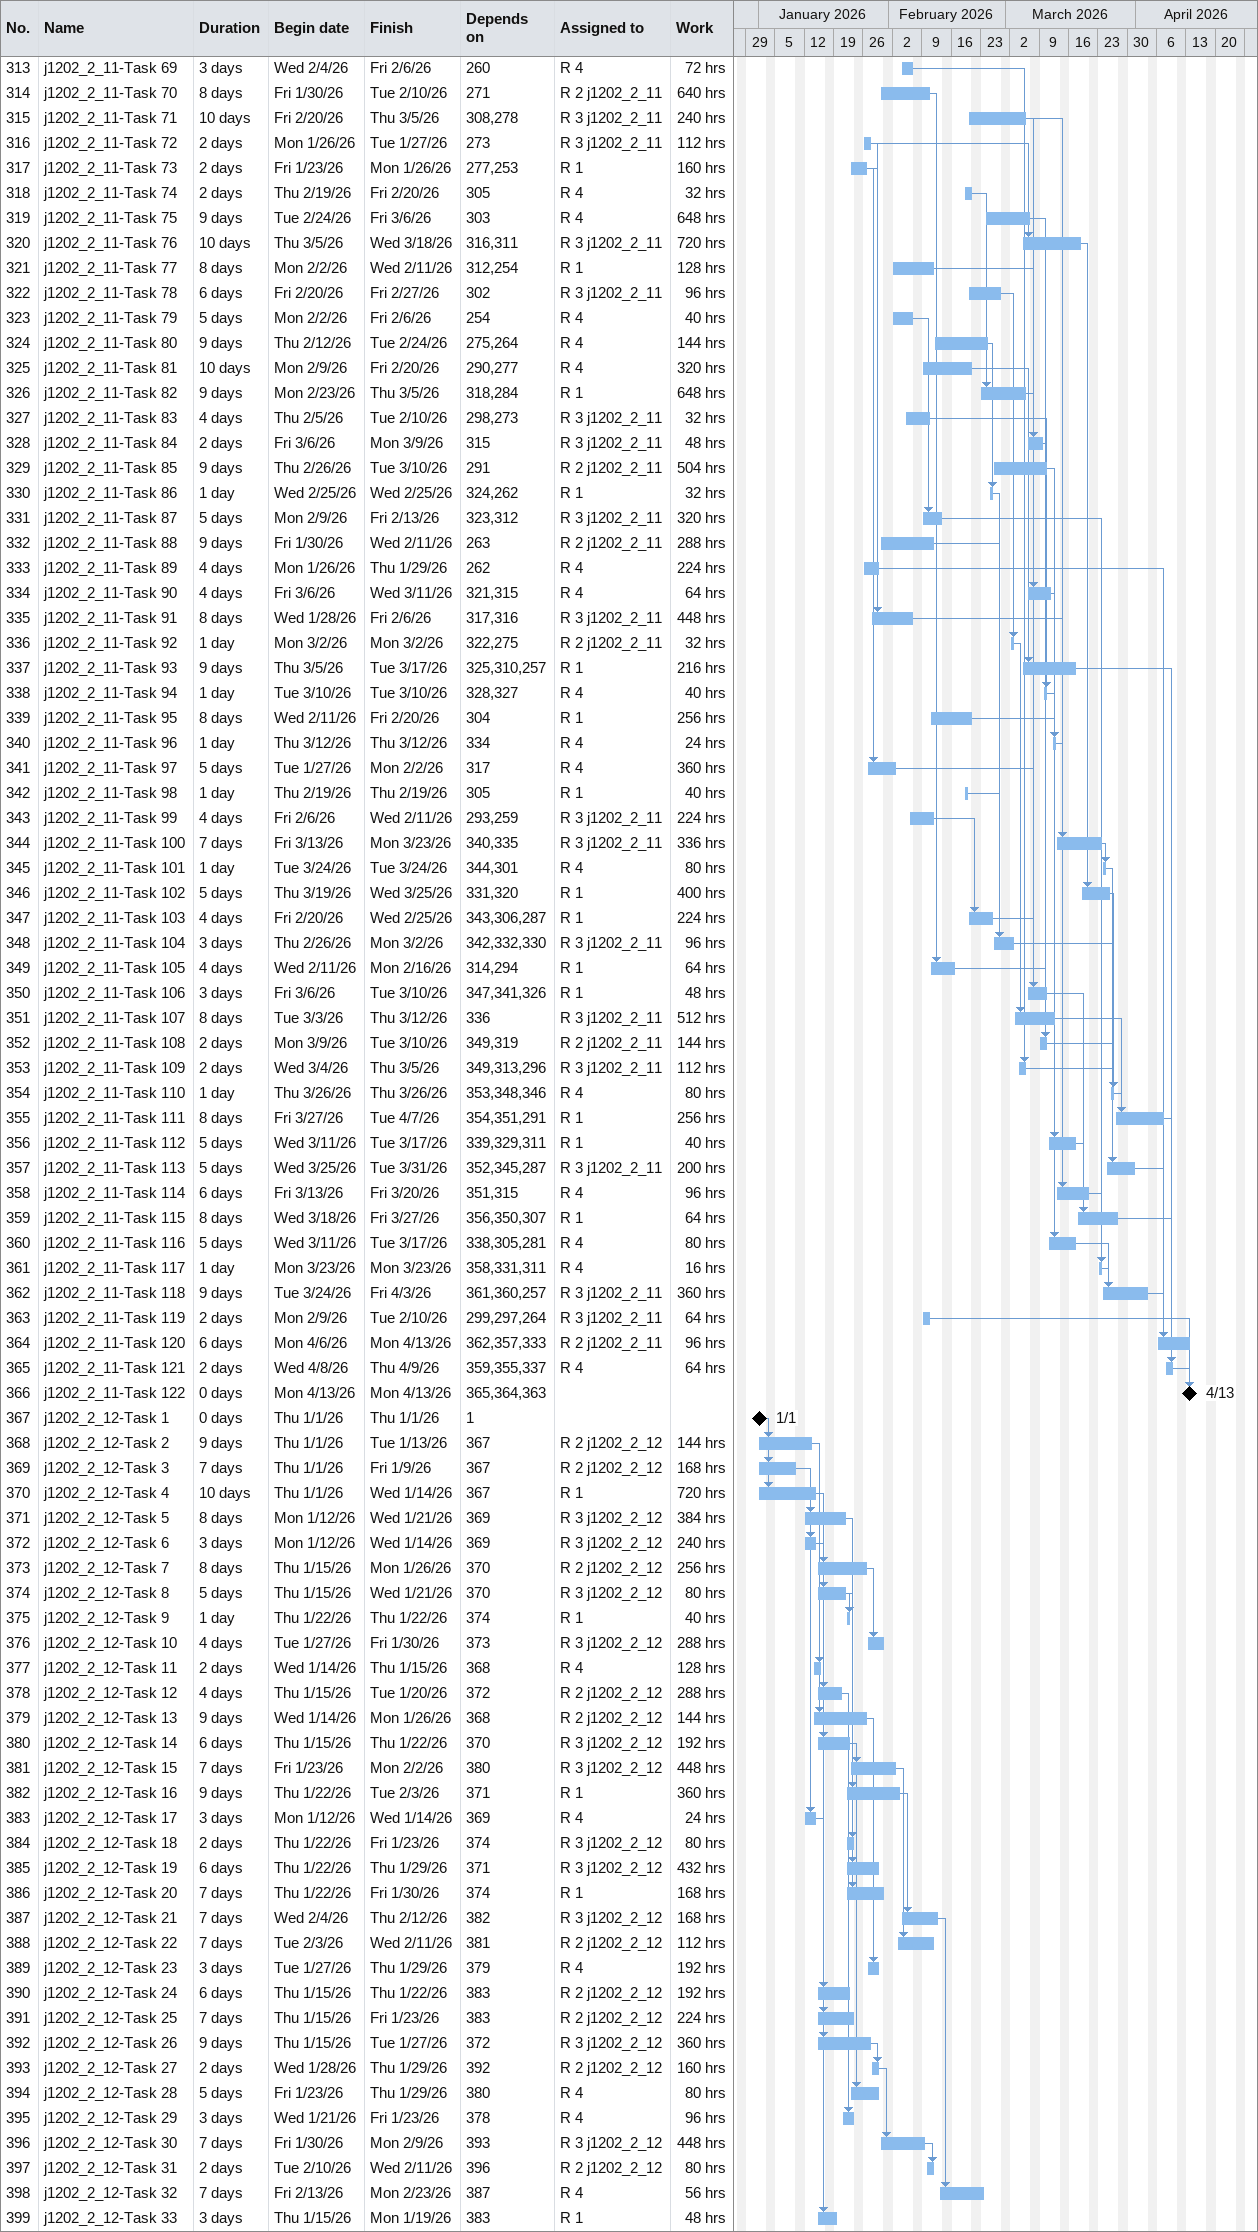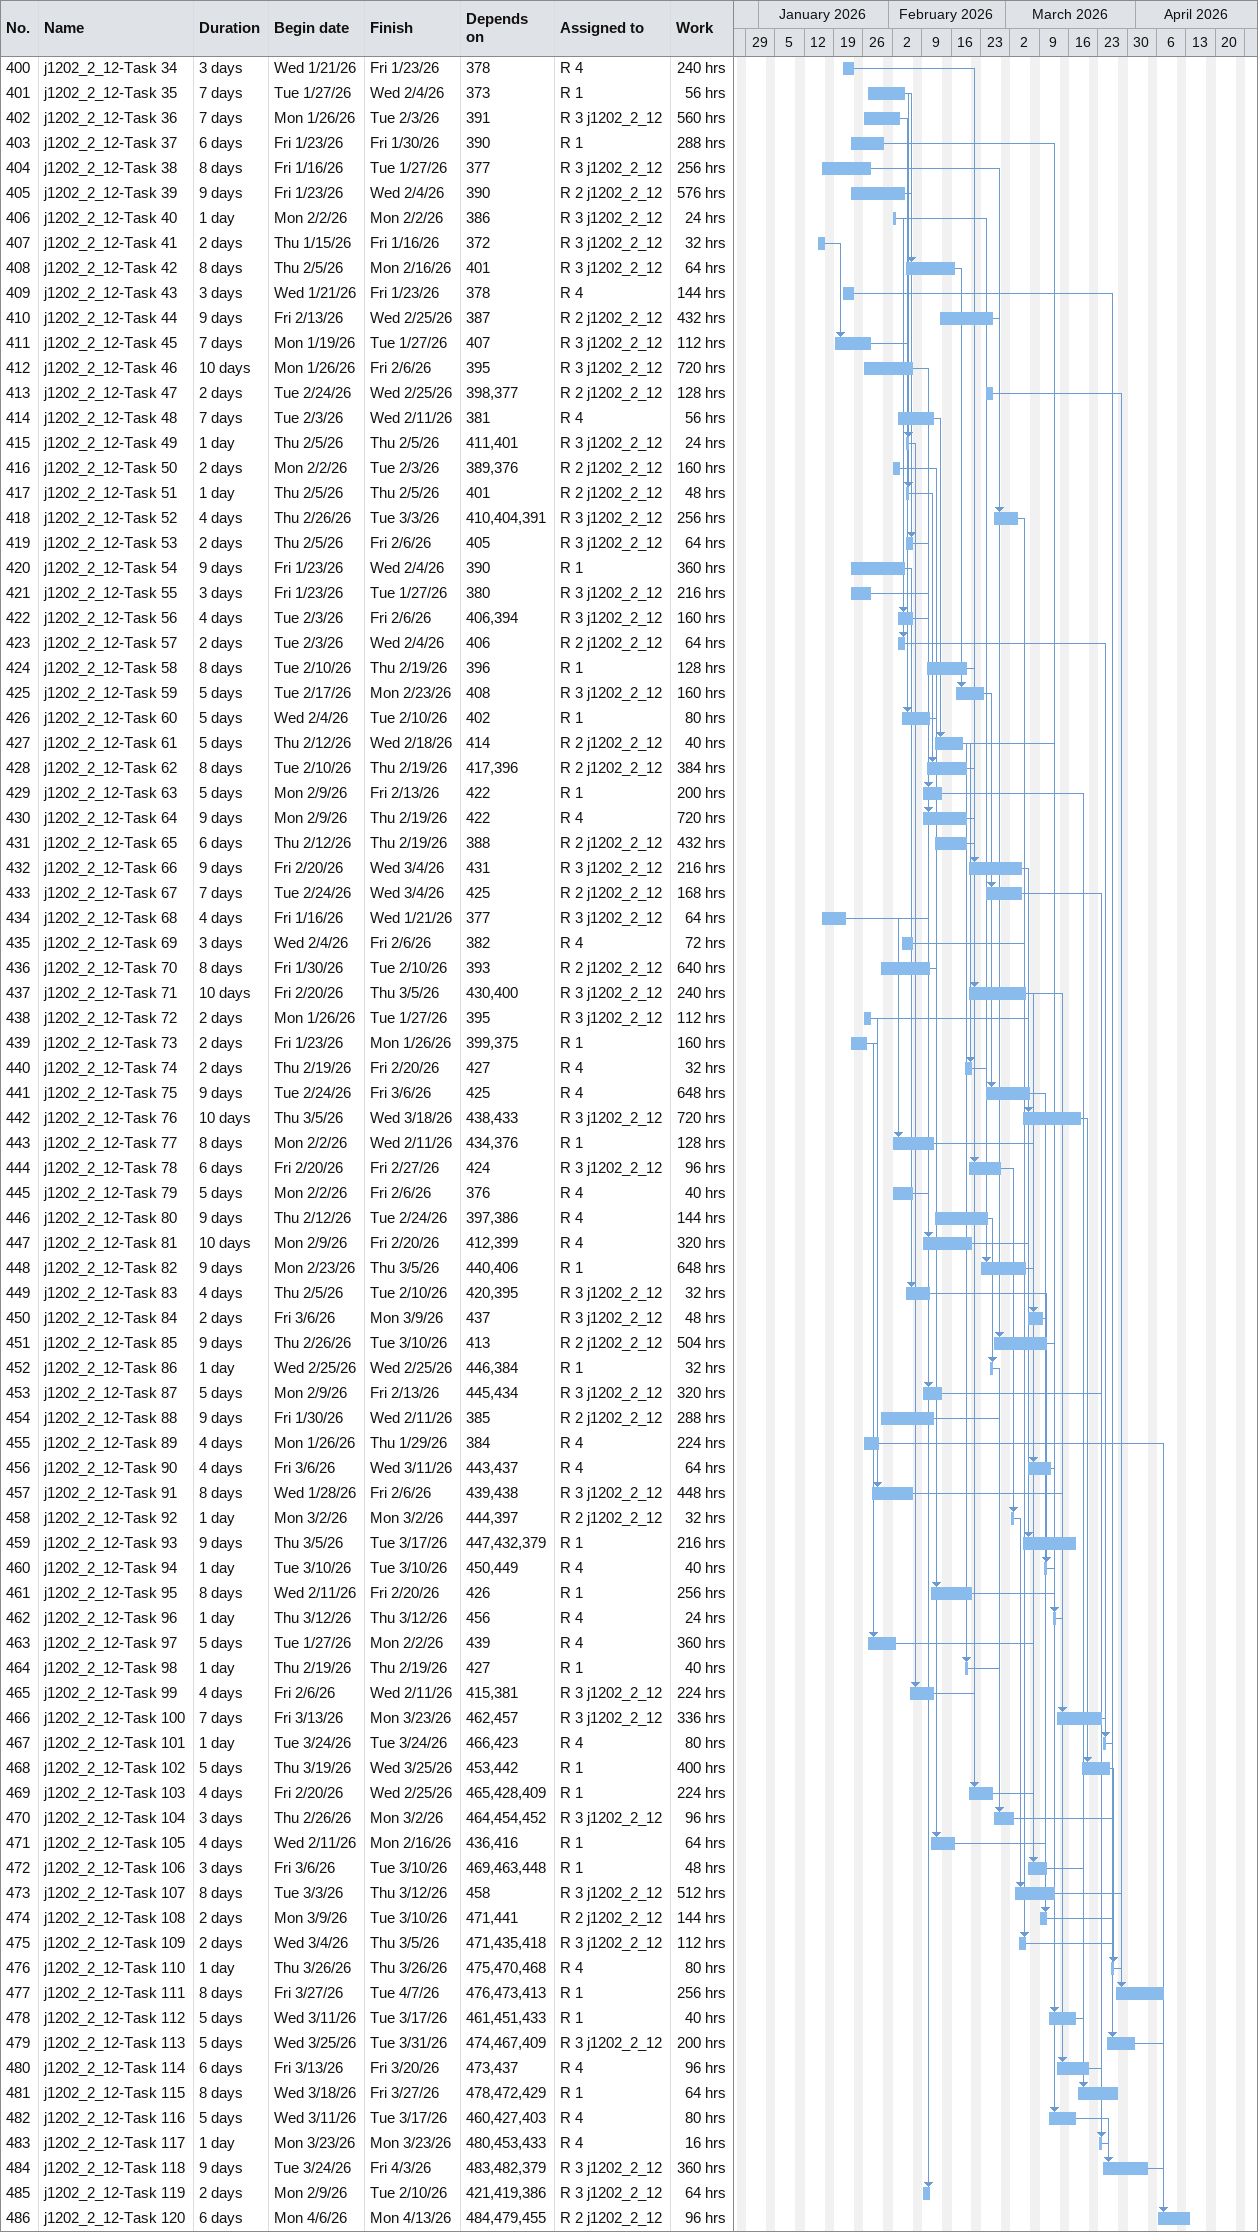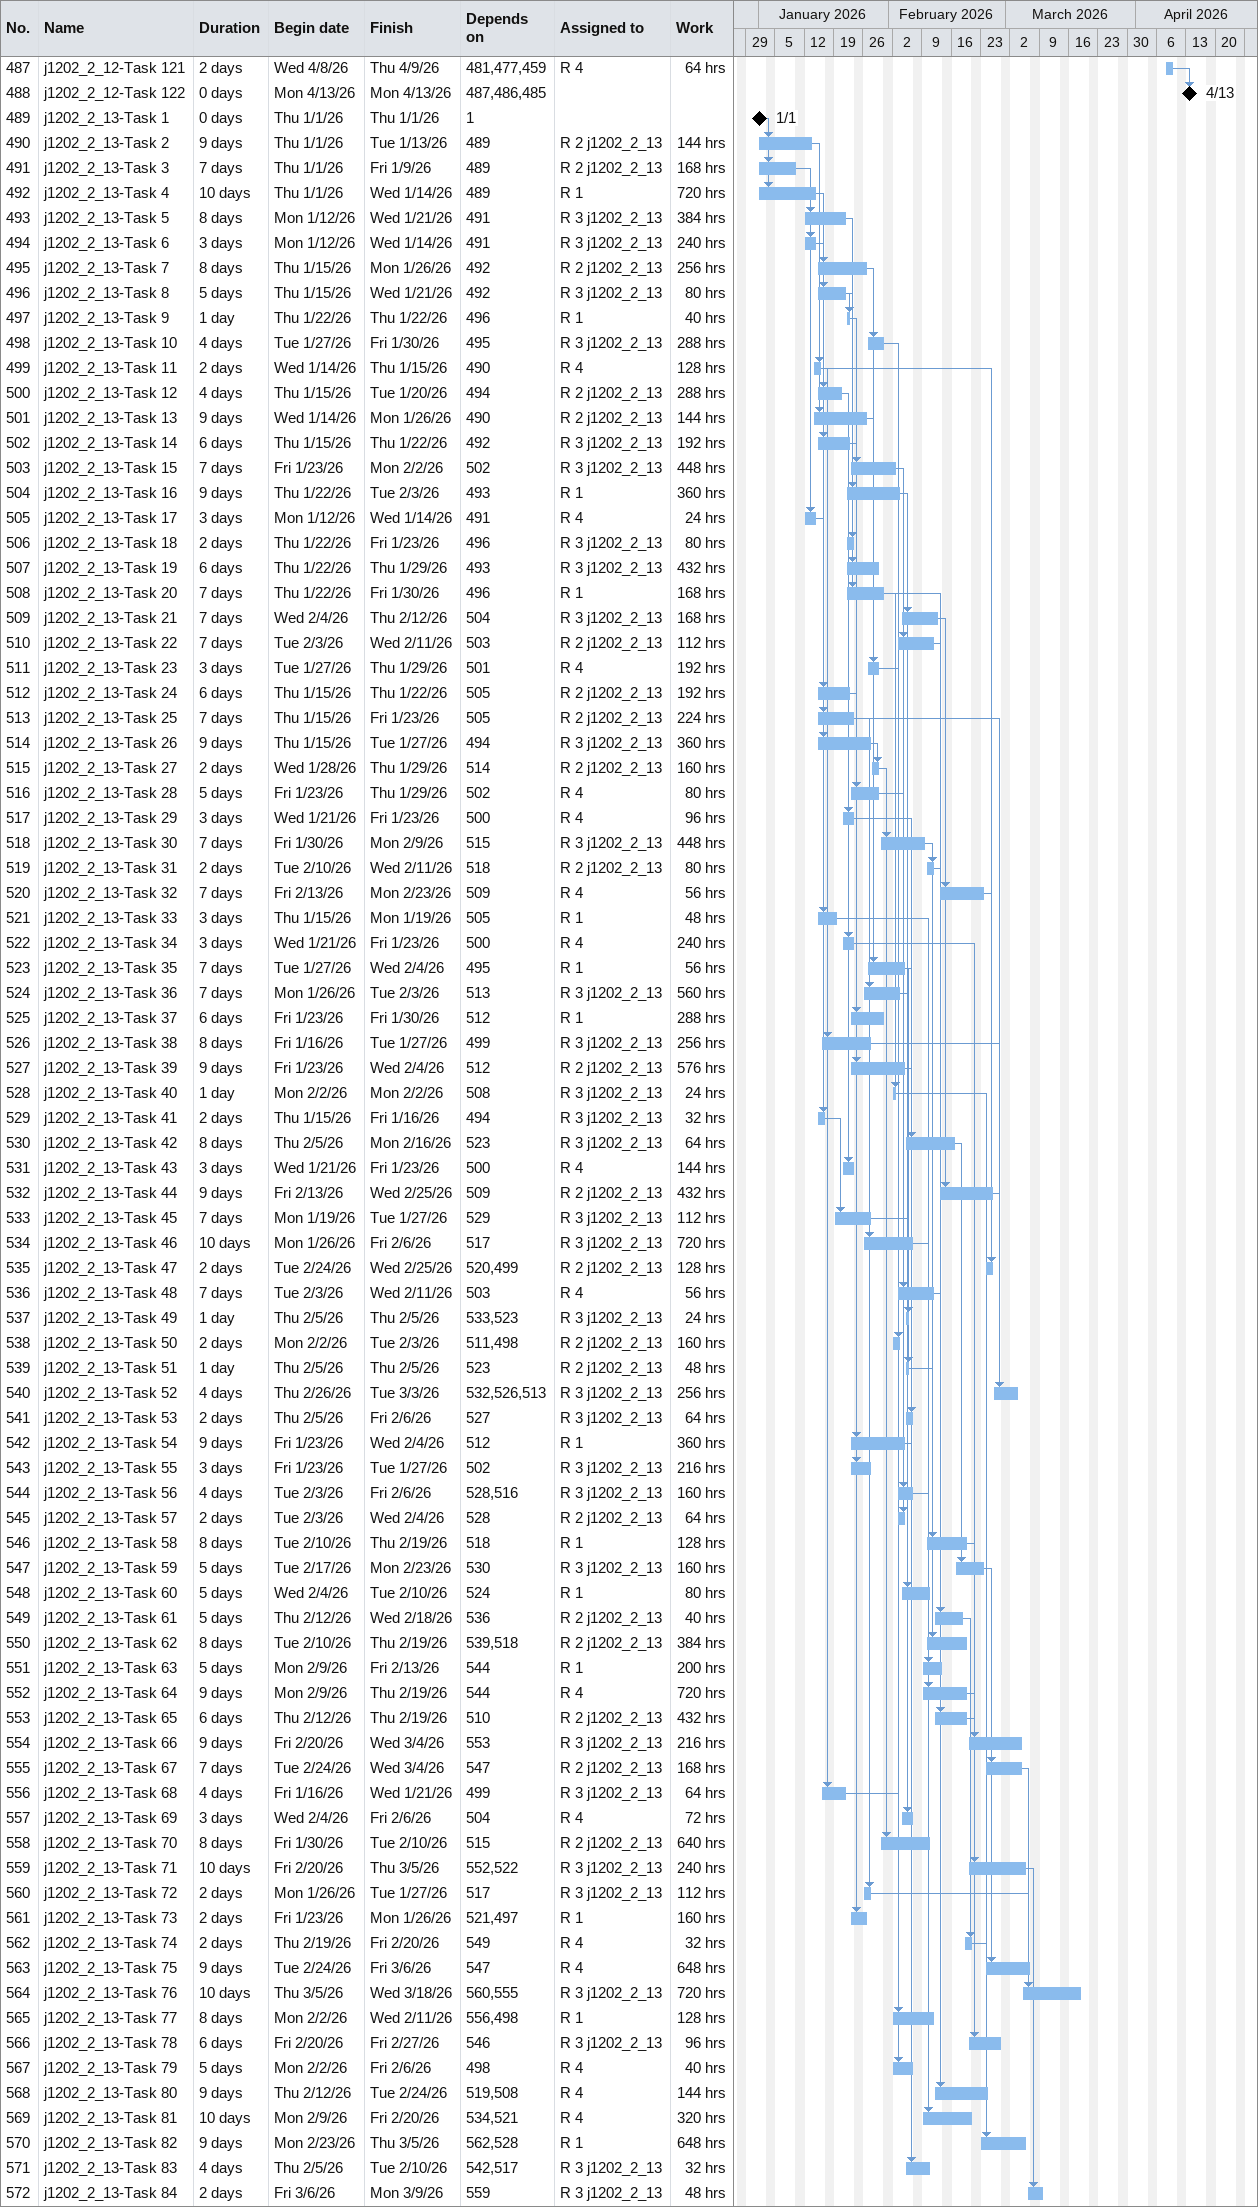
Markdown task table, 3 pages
| ID | Task | Duration | Start | Finish | Predecessors | Resources | Work (h) |
|---|---|---|---|---|---|---|---|
| 313 | j1202_2_11-Task 69 | 3d | 2026-02-04 | 2026-02-06 | 260 | R 4 | 72 |
| 314 | j1202_2_11-Task 70 | 8d | 2026-01-30 | 2026-02-10 | 271 | R 2 j1202_2_11 | 640 |
| 315 | j1202_2_11-Task 71 | 10d | 2026-02-20 | 2026-03-05 | 308, 278 | R 3 j1202_2_11 | 240 |
| 316 | j1202_2_11-Task 72 | 2d | 2026-01-26 | 2026-01-27 | 273 | R 3 j1202_2_11 | 112 |
| 317 | j1202_2_11-Task 73 | 2d | 2026-01-23 | 2026-01-26 | 277, 253 | R 1 | 160 |
| 318 | j1202_2_11-Task 74 | 2d | 2026-02-19 | 2026-02-20 | 305 | R 4 | 32 |
| 319 | j1202_2_11-Task 75 | 9d | 2026-02-24 | 2026-03-06 | 303 | R 4 | 648 |
| 320 | j1202_2_11-Task 76 | 10d | 2026-03-05 | 2026-03-18 | 316, 311 | R 3 j1202_2_11 | 720 |
| 321 | j1202_2_11-Task 77 | 8d | 2026-02-02 | 2026-02-11 | 312, 254 | R 1 | 128 |
| 322 | j1202_2_11-Task 78 | 6d | 2026-02-20 | 2026-02-27 | 302 | R 3 j1202_2_11 | 96 |
| 323 | j1202_2_11-Task 79 | 5d | 2026-02-02 | 2026-02-06 | 254 | R 4 | 40 |
| 324 | j1202_2_11-Task 80 | 9d | 2026-02-12 | 2026-02-24 | 275, 264 | R 4 | 144 |
| 325 | j1202_2_11-Task 81 | 10d | 2026-02-09 | 2026-02-20 | 290, 277 | R 4 | 320 |
| 326 | j1202_2_11-Task 82 | 9d | 2026-02-23 | 2026-03-05 | 318, 284 | R 1 | 648 |
| 327 | j1202_2_11-Task 83 | 4d | 2026-02-05 | 2026-02-10 | 298, 273 | R 3 j1202_2_11 | 32 |
| 328 | j1202_2_11-Task 84 | 2d | 2026-03-06 | 2026-03-09 | 315 | R 3 j1202_2_11 | 48 |
| 329 | j1202_2_11-Task 85 | 9d | 2026-02-26 | 2026-03-10 | 291 | R 2 j1202_2_11 | 504 |
| 330 | j1202_2_11-Task 86 | 1d | 2026-02-25 | 2026-02-25 | 324, 262 | R 1 | 32 |
| 331 | j1202_2_11-Task 87 | 5d | 2026-02-09 | 2026-02-13 | 323, 312 | R 3 j1202_2_11 | 320 |
| 332 | j1202_2_11-Task 88 | 9d | 2026-01-30 | 2026-02-11 | 263 | R 2 j1202_2_11 | 288 |
| 333 | j1202_2_11-Task 89 | 4d | 2026-01-26 | 2026-01-29 | 262 | R 4 | 224 |
| 334 | j1202_2_11-Task 90 | 4d | 2026-03-06 | 2026-03-11 | 321, 315 | R 4 | 64 |
| 335 | j1202_2_11-Task 91 | 8d | 2026-01-28 | 2026-02-06 | 317, 316 | R 3 j1202_2_11 | 448 |
| 336 | j1202_2_11-Task 92 | 1d | 2026-03-02 | 2026-03-02 | 322, 275 | R 2 j1202_2_11 | 32 |
| 337 | j1202_2_11-Task 93 | 9d | 2026-03-05 | 2026-03-17 | 325, 310, 257 | R 1 | 216 |
| 338 | j1202_2_11-Task 94 | 1d | 2026-03-10 | 2026-03-10 | 328, 327 | R 4 | 40 |
| 339 | j1202_2_11-Task 95 | 8d | 2026-02-11 | 2026-02-20 | 304 | R 1 | 256 |
| 340 | j1202_2_11-Task 96 | 1d | 2026-03-12 | 2026-03-12 | 334 | R 4 | 24 |
| 341 | j1202_2_11-Task 97 | 5d | 2026-01-27 | 2026-02-02 | 317 | R 4 | 360 |
| 342 | j1202_2_11-Task 98 | 1d | 2026-02-19 | 2026-02-19 | 305 | R 1 | 40 |
| 343 | j1202_2_11-Task 99 | 4d | 2026-02-06 | 2026-02-11 | 293, 259 | R 3 j1202_2_11 | 224 |
| 344 | j1202_2_11-Task 100 | 7d | 2026-03-13 | 2026-03-23 | 340, 335 | R 3 j1202_2_11 | 336 |
| 345 | j1202_2_11-Task 101 | 1d | 2026-03-24 | 2026-03-24 | 344, 301 | R 4 | 80 |
| 346 | j1202_2_11-Task 102 | 5d | 2026-03-19 | 2026-03-25 | 331, 320 | R 1 | 400 |
| 347 | j1202_2_11-Task 103 | 4d | 2026-02-20 | 2026-02-25 | 343, 306, 287 | R 1 | 224 |
| 348 | j1202_2_11-Task 104 | 3d | 2026-02-26 | 2026-03-02 | 342, 332, 330 | R 3 j1202_2_11 | 96 |
| 349 | j1202_2_11-Task 105 | 4d | 2026-02-11 | 2026-02-16 | 314, 294 | R 1 | 64 |
| 350 | j1202_2_11-Task 106 | 3d | 2026-03-06 | 2026-03-10 | 347, 341, 326 | R 1 | 48 |
| 351 | j1202_2_11-Task 107 | 8d | 2026-03-03 | 2026-03-12 | 336 | R 3 j1202_2_11 | 512 |
| 352 | j1202_2_11-Task 108 | 2d | 2026-03-09 | 2026-03-10 | 349, 319 | R 2 j1202_2_11 | 144 |
| 353 | j1202_2_11-Task 109 | 2d | 2026-03-04 | 2026-03-05 | 349, 313, 296 | R 3 j1202_2_11 | 112 |
| 354 | j1202_2_11-Task 110 | 1d | 2026-03-26 | 2026-03-26 | 353, 348, 346 | R 4 | 80 |
| 355 | j1202_2_11-Task 111 | 8d | 2026-03-27 | 2026-04-07 | 354, 351, 291 | R 1 | 256 |
| 356 | j1202_2_11-Task 112 | 5d | 2026-03-11 | 2026-03-17 | 339, 329, 311 | R 1 | 40 |
| 357 | j1202_2_11-Task 113 | 5d | 2026-03-25 | 2026-03-31 | 352, 345, 287 | R 3 j1202_2_11 | 200 |
| 358 | j1202_2_11-Task 114 | 6d | 2026-03-13 | 2026-03-20 | 351, 315 | R 4 | 96 |
| 359 | j1202_2_11-Task 115 | 8d | 2026-03-18 | 2026-03-27 | 356, 350, 307 | R 1 | 64 |
| 360 | j1202_2_11-Task 116 | 5d | 2026-03-11 | 2026-03-17 | 338, 305, 281 | R 4 | 80 |
| 361 | j1202_2_11-Task 117 | 1d | 2026-03-23 | 2026-03-23 | 358, 331, 311 | R 4 | 16 |
| 362 | j1202_2_11-Task 118 | 9d | 2026-03-24 | 2026-04-03 | 361, 360, 257 | R 3 j1202_2_11 | 360 |
| 363 | j1202_2_11-Task 119 | 2d | 2026-02-09 | 2026-02-10 | 299, 297, 264 | R 3 j1202_2_11 | 64 |
| 364 | j1202_2_11-Task 120 | 6d | 2026-04-06 | 2026-04-13 | 362, 357, 333 | R 2 j1202_2_11 | 96 |
| 365 | j1202_2_11-Task 121 | 2d | 2026-04-08 | 2026-04-09 | 359, 355, 337 | R 4 | 64 |
| 366 | j1202_2_11-Task 122 | 0d | 2026-04-13 | 2026-04-13 | 365, 364, 363 |  |  |
| 367 | j1202_2_12-Task 1 | 0d | 2026-01-01 | 2026-01-01 | 1 |  |  |
| 368 | j1202_2_12-Task 2 | 9d | 2026-01-01 | 2026-01-13 | 367 | R 2 j1202_2_12 | 144 |
| 369 | j1202_2_12-Task 3 | 7d | 2026-01-01 | 2026-01-09 | 367 | R 2 j1202_2_12 | 168 |
| 370 | j1202_2_12-Task 4 | 10d | 2026-01-01 | 2026-01-14 | 367 | R 1 | 720 |
| 371 | j1202_2_12-Task 5 | 8d | 2026-01-12 | 2026-01-21 | 369 | R 3 j1202_2_12 | 384 |
| 372 | j1202_2_12-Task 6 | 3d | 2026-01-12 | 2026-01-14 | 369 | R 3 j1202_2_12 | 240 |
| 373 | j1202_2_12-Task 7 | 8d | 2026-01-15 | 2026-01-26 | 370 | R 2 j1202_2_12 | 256 |
| 374 | j1202_2_12-Task 8 | 5d | 2026-01-15 | 2026-01-21 | 370 | R 3 j1202_2_12 | 80 |
| 375 | j1202_2_12-Task 9 | 1d | 2026-01-22 | 2026-01-22 | 374 | R 1 | 40 |
| 376 | j1202_2_12-Task 10 | 4d | 2026-01-27 | 2026-01-30 | 373 | R 3 j1202_2_12 | 288 |
| 377 | j1202_2_12-Task 11 | 2d | 2026-01-14 | 2026-01-15 | 368 | R 4 | 128 |
| 378 | j1202_2_12-Task 12 | 4d | 2026-01-15 | 2026-01-20 | 372 | R 2 j1202_2_12 | 288 |
| 379 | j1202_2_12-Task 13 | 9d | 2026-01-14 | 2026-01-26 | 368 | R 2 j1202_2_12 | 144 |
| 380 | j1202_2_12-Task 14 | 6d | 2026-01-15 | 2026-01-22 | 370 | R 3 j1202_2_12 | 192 |
| 381 | j1202_2_12-Task 15 | 7d | 2026-01-23 | 2026-02-02 | 380 | R 3 j1202_2_12 | 448 |
| 382 | j1202_2_12-Task 16 | 9d | 2026-01-22 | 2026-02-03 | 371 | R 1 | 360 |
| 383 | j1202_2_12-Task 17 | 3d | 2026-01-12 | 2026-01-14 | 369 | R 4 | 24 |
| 384 | j1202_2_12-Task 18 | 2d | 2026-01-22 | 2026-01-23 | 374 | R 3 j1202_2_12 | 80 |
| 385 | j1202_2_12-Task 19 | 6d | 2026-01-22 | 2026-01-29 | 371 | R 3 j1202_2_12 | 432 |
| 386 | j1202_2_12-Task 20 | 7d | 2026-01-22 | 2026-01-30 | 374 | R 1 | 168 |
| 387 | j1202_2_12-Task 21 | 7d | 2026-02-04 | 2026-02-12 | 382 | R 3 j1202_2_12 | 168 |
| 388 | j1202_2_12-Task 22 | 7d | 2026-02-03 | 2026-02-11 | 381 | R 2 j1202_2_12 | 112 |
| 389 | j1202_2_12-Task 23 | 3d | 2026-01-27 | 2026-01-29 | 379 | R 4 | 192 |
| 390 | j1202_2_12-Task 24 | 6d | 2026-01-15 | 2026-01-22 | 383 | R 2 j1202_2_12 | 192 |
| 391 | j1202_2_12-Task 25 | 7d | 2026-01-15 | 2026-01-23 | 383 | R 2 j1202_2_12 | 224 |
| 392 | j1202_2_12-Task 26 | 9d | 2026-01-15 | 2026-01-27 | 372 | R 3 j1202_2_12 | 360 |
| 393 | j1202_2_12-Task 27 | 2d | 2026-01-28 | 2026-01-29 | 392 | R 2 j1202_2_12 | 160 |
| 394 | j1202_2_12-Task 28 | 5d | 2026-01-23 | 2026-01-29 | 380 | R 4 | 80 |
| 395 | j1202_2_12-Task 29 | 3d | 2026-01-21 | 2026-01-23 | 378 | R 4 | 96 |
| 396 | j1202_2_12-Task 30 | 7d | 2026-01-30 | 2026-02-09 | 393 | R 3 j1202_2_12 | 448 |
| 397 | j1202_2_12-Task 31 | 2d | 2026-02-10 | 2026-02-11 | 396 | R 2 j1202_2_12 | 80 |
| 398 | j1202_2_12-Task 32 | 7d | 2026-02-13 | 2026-02-23 | 387 | R 4 | 56 |
| 399 | j1202_2_12-Task 33 | 3d | 2026-01-15 | 2026-01-19 | 383 | R 1 | 48 |
| 400 | j1202_2_12-Task 34 | 3d | 2026-01-21 | 2026-01-23 | 378 | R 4 | 240 |
| 401 | j1202_2_12-Task 35 | 7d | 2026-01-27 | 2026-02-04 | 373 | R 1 | 56 |
| 402 | j1202_2_12-Task 36 | 7d | 2026-01-26 | 2026-02-03 | 391 | R 3 j1202_2_12 | 560 |
| 403 | j1202_2_12-Task 37 | 6d | 2026-01-23 | 2026-01-30 | 390 | R 1 | 288 |
| 404 | j1202_2_12-Task 38 | 8d | 2026-01-16 | 2026-01-27 | 377 | R 3 j1202_2_12 | 256 |
| 405 | j1202_2_12-Task 39 | 9d | 2026-01-23 | 2026-02-04 | 390 | R 2 j1202_2_12 | 576 |
| 406 | j1202_2_12-Task 40 | 1d | 2026-02-02 | 2026-02-02 | 386 | R 3 j1202_2_12 | 24 |
| 407 | j1202_2_12-Task 41 | 2d | 2026-01-15 | 2026-01-16 | 372 | R 3 j1202_2_12 | 32 |
| 408 | j1202_2_12-Task 42 | 8d | 2026-02-05 | 2026-02-16 | 401 | R 3 j1202_2_12 | 64 |
| 409 | j1202_2_12-Task 43 | 3d | 2026-01-21 | 2026-01-23 | 378 | R 4 | 144 |
| 410 | j1202_2_12-Task 44 | 9d | 2026-02-13 | 2026-02-25 | 387 | R 2 j1202_2_12 | 432 |
| 411 | j1202_2_12-Task 45 | 7d | 2026-01-19 | 2026-01-27 | 407 | R 3 j1202_2_12 | 112 |
| 412 | j1202_2_12-Task 46 | 10d | 2026-01-26 | 2026-02-06 | 395 | R 3 j1202_2_12 | 720 |
| 413 | j1202_2_12-Task 47 | 2d | 2026-02-24 | 2026-02-25 | 398, 377 | R 2 j1202_2_12 | 128 |
| 414 | j1202_2_12-Task 48 | 7d | 2026-02-03 | 2026-02-11 | 381 | R 4 | 56 |
| 415 | j1202_2_12-Task 49 | 1d | 2026-02-05 | 2026-02-05 | 411, 401 | R 3 j1202_2_12 | 24 |
| 416 | j1202_2_12-Task 50 | 2d | 2026-02-02 | 2026-02-03 | 389, 376 | R 2 j1202_2_12 | 160 |
| 417 | j1202_2_12-Task 51 | 1d | 2026-02-05 | 2026-02-05 | 401 | R 2 j1202_2_12 | 48 |
| 418 | j1202_2_12-Task 52 | 4d | 2026-02-26 | 2026-03-03 | 410, 404, 391 | R 3 j1202_2_12 | 256 |
| 419 | j1202_2_12-Task 53 | 2d | 2026-02-05 | 2026-02-06 | 405 | R 3 j1202_2_12 | 64 |
| 420 | j1202_2_12-Task 54 | 9d | 2026-01-23 | 2026-02-04 | 390 | R 1 | 360 |
| 421 | j1202_2_12-Task 55 | 3d | 2026-01-23 | 2026-01-27 | 380 | R 3 j1202_2_12 | 216 |
| 422 | j1202_2_12-Task 56 | 4d | 2026-02-03 | 2026-02-06 | 406, 394 | R 3 j1202_2_12 | 160 |
| 423 | j1202_2_12-Task 57 | 2d | 2026-02-03 | 2026-02-04 | 406 | R 2 j1202_2_12 | 64 |
| 424 | j1202_2_12-Task 58 | 8d | 2026-02-10 | 2026-02-19 | 396 | R 1 | 128 |
| 425 | j1202_2_12-Task 59 | 5d | 2026-02-17 | 2026-02-23 | 408 | R 3 j1202_2_12 | 160 |
| 426 | j1202_2_12-Task 60 | 5d | 2026-02-04 | 2026-02-10 | 402 | R 1 | 80 |
| 427 | j1202_2_12-Task 61 | 5d | 2026-02-12 | 2026-02-18 | 414 | R 2 j1202_2_12 | 40 |
| 428 | j1202_2_12-Task 62 | 8d | 2026-02-10 | 2026-02-19 | 417, 396 | R 2 j1202_2_12 | 384 |
| 429 | j1202_2_12-Task 63 | 5d | 2026-02-09 | 2026-02-13 | 422 | R 1 | 200 |
| 430 | j1202_2_12-Task 64 | 9d | 2026-02-09 | 2026-02-19 | 422 | R 4 | 720 |
| 431 | j1202_2_12-Task 65 | 6d | 2026-02-12 | 2026-02-19 | 388 | R 2 j1202_2_12 | 432 |
| 432 | j1202_2_12-Task 66 | 9d | 2026-02-20 | 2026-03-04 | 431 | R 3 j1202_2_12 | 216 |
| 433 | j1202_2_12-Task 67 | 7d | 2026-02-24 | 2026-03-04 | 425 | R 2 j1202_2_12 | 168 |
| 434 | j1202_2_12-Task 68 | 4d | 2026-01-16 | 2026-01-21 | 377 | R 3 j1202_2_12 | 64 |
| 435 | j1202_2_12-Task 69 | 3d | 2026-02-04 | 2026-02-06 | 382 | R 4 | 72 |
| 436 | j1202_2_12-Task 70 | 8d | 2026-01-30 | 2026-02-10 | 393 | R 2 j1202_2_12 | 640 |
| 437 | j1202_2_12-Task 71 | 10d | 2026-02-20 | 2026-03-05 | 430, 400 | R 3 j1202_2_12 | 240 |
| 438 | j1202_2_12-Task 72 | 2d | 2026-01-26 | 2026-01-27 | 395 | R 3 j1202_2_12 | 112 |
| 439 | j1202_2_12-Task 73 | 2d | 2026-01-23 | 2026-01-26 | 399, 375 | R 1 | 160 |
| 440 | j1202_2_12-Task 74 | 2d | 2026-02-19 | 2026-02-20 | 427 | R 4 | 32 |
| 441 | j1202_2_12-Task 75 | 9d | 2026-02-24 | 2026-03-06 | 425 | R 4 | 648 |
| 442 | j1202_2_12-Task 76 | 10d | 2026-03-05 | 2026-03-18 | 438, 433 | R 3 j1202_2_12 | 720 |
| 443 | j1202_2_12-Task 77 | 8d | 2026-02-02 | 2026-02-11 | 434, 376 | R 1 | 128 |
| 444 | j1202_2_12-Task 78 | 6d | 2026-02-20 | 2026-02-27 | 424 | R 3 j1202_2_12 | 96 |
| 445 | j1202_2_12-Task 79 | 5d | 2026-02-02 | 2026-02-06 | 376 | R 4 | 40 |
| 446 | j1202_2_12-Task 80 | 9d | 2026-02-12 | 2026-02-24 | 397, 386 | R 4 | 144 |
| 447 | j1202_2_12-Task 81 | 10d | 2026-02-09 | 2026-02-20 | 412, 399 | R 4 | 320 |
| 448 | j1202_2_12-Task 82 | 9d | 2026-02-23 | 2026-03-05 | 440, 406 | R 1 | 648 |
| 449 | j1202_2_12-Task 83 | 4d | 2026-02-05 | 2026-02-10 | 420, 395 | R 3 j1202_2_12 | 32 |
| 450 | j1202_2_12-Task 84 | 2d | 2026-03-06 | 2026-03-09 | 437 | R 3 j1202_2_12 | 48 |
| 451 | j1202_2_12-Task 85 | 9d | 2026-02-26 | 2026-03-10 | 413 | R 2 j1202_2_12 | 504 |
| 452 | j1202_2_12-Task 86 | 1d | 2026-02-25 | 2026-02-25 | 446, 384 | R 1 | 32 |
| 453 | j1202_2_12-Task 87 | 5d | 2026-02-09 | 2026-02-13 | 445, 434 | R 3 j1202_2_12 | 320 |
| 454 | j1202_2_12-Task 88 | 9d | 2026-01-30 | 2026-02-11 | 385 | R 2 j1202_2_12 | 288 |
| 455 | j1202_2_12-Task 89 | 4d | 2026-01-26 | 2026-01-29 | 384 | R 4 | 224 |
| 456 | j1202_2_12-Task 90 | 4d | 2026-03-06 | 2026-03-11 | 443, 437 | R 4 | 64 |
| 457 | j1202_2_12-Task 91 | 8d | 2026-01-28 | 2026-02-06 | 439, 438 | R 3 j1202_2_12 | 448 |
| 458 | j1202_2_12-Task 92 | 1d | 2026-03-02 | 2026-03-02 | 444, 397 | R 2 j1202_2_12 | 32 |
| 459 | j1202_2_12-Task 93 | 9d | 2026-03-05 | 2026-03-17 | 447, 432, 379 | R 1 | 216 |
| 460 | j1202_2_12-Task 94 | 1d | 2026-03-10 | 2026-03-10 | 450, 449 | R 4 | 40 |
| 461 | j1202_2_12-Task 95 | 8d | 2026-02-11 | 2026-02-20 | 426 | R 1 | 256 |
| 462 | j1202_2_12-Task 96 | 1d | 2026-03-12 | 2026-03-12 | 456 | R 4 | 24 |
| 463 | j1202_2_12-Task 97 | 5d | 2026-01-27 | 2026-02-02 | 439 | R 4 | 360 |
| 464 | j1202_2_12-Task 98 | 1d | 2026-02-19 | 2026-02-19 | 427 | R 1 | 40 |
| 465 | j1202_2_12-Task 99 | 4d | 2026-02-06 | 2026-02-11 | 415, 381 | R 3 j1202_2_12 | 224 |
| 466 | j1202_2_12-Task 100 | 7d | 2026-03-13 | 2026-03-23 | 462, 457 | R 3 j1202_2_12 | 336 |
| 467 | j1202_2_12-Task 101 | 1d | 2026-03-24 | 2026-03-24 | 466, 423 | R 4 | 80 |
| 468 | j1202_2_12-Task 102 | 5d | 2026-03-19 | 2026-03-25 | 453, 442 | R 1 | 400 |
| 469 | j1202_2_12-Task 103 | 4d | 2026-02-20 | 2026-02-25 | 465, 428, 409 | R 1 | 224 |
| 470 | j1202_2_12-Task 104 | 3d | 2026-02-26 | 2026-03-02 | 464, 454, 452 | R 3 j1202_2_12 | 96 |
| 471 | j1202_2_12-Task 105 | 4d | 2026-02-11 | 2026-02-16 | 436, 416 | R 1 | 64 |
| 472 | j1202_2_12-Task 106 | 3d | 2026-03-06 | 2026-03-10 | 469, 463, 448 | R 1 | 48 |
| 473 | j1202_2_12-Task 107 | 8d | 2026-03-03 | 2026-03-12 | 458 | R 3 j1202_2_12 | 512 |
| 474 | j1202_2_12-Task 108 | 2d | 2026-03-09 | 2026-03-10 | 471, 441 | R 2 j1202_2_12 | 144 |
| 475 | j1202_2_12-Task 109 | 2d | 2026-03-04 | 2026-03-05 | 471, 435, 418 | R 3 j1202_2_12 | 112 |
| 476 | j1202_2_12-Task 110 | 1d | 2026-03-26 | 2026-03-26 | 475, 470, 468 | R 4 | 80 |
| 477 | j1202_2_12-Task 111 | 8d | 2026-03-27 | 2026-04-07 | 476, 473, 413 | R 1 | 256 |
| 478 | j1202_2_12-Task 112 | 5d | 2026-03-11 | 2026-03-17 | 461, 451, 433 | R 1 | 40 |
| 479 | j1202_2_12-Task 113 | 5d | 2026-03-25 | 2026-03-31 | 474, 467, 409 | R 3 j1202_2_12 | 200 |
| 480 | j1202_2_12-Task 114 | 6d | 2026-03-13 | 2026-03-20 | 473, 437 | R 4 | 96 |
| 481 | j1202_2_12-Task 115 | 8d | 2026-03-18 | 2026-03-27 | 478, 472, 429 | R 1 | 64 |
| 482 | j1202_2_12-Task 116 | 5d | 2026-03-11 | 2026-03-17 | 460, 427, 403 | R 4 | 80 |
| 483 | j1202_2_12-Task 117 | 1d | 2026-03-23 | 2026-03-23 | 480, 453, 433 | R 4 | 16 |
| 484 | j1202_2_12-Task 118 | 9d | 2026-03-24 | 2026-04-03 | 483, 482, 379 | R 3 j1202_2_12 | 360 |
| 485 | j1202_2_12-Task 119 | 2d | 2026-02-09 | 2026-02-10 | 421, 419, 386 | R 3 j1202_2_12 | 64 |
| 486 | j1202_2_12-Task 120 | 6d | 2026-04-06 | 2026-04-13 | 484, 479, 455 | R 2 j1202_2_12 | 96 |
| 487 | j1202_2_12-Task 121 | 2d | 2026-04-08 | 2026-04-09 | 481, 477, 459 | R 4 | 64 |
| 488 | j1202_2_12-Task 122 | 0d | 2026-04-13 | 2026-04-13 | 487, 486, 485 |  |  |
| 489 | j1202_2_13-Task 1 | 0d | 2026-01-01 | 2026-01-01 | 1 |  |  |
| 490 | j1202_2_13-Task 2 | 9d | 2026-01-01 | 2026-01-13 | 489 | R 2 j1202_2_13 | 144 |
| 491 | j1202_2_13-Task 3 | 7d | 2026-01-01 | 2026-01-09 | 489 | R 2 j1202_2_13 | 168 |
| 492 | j1202_2_13-Task 4 | 10d | 2026-01-01 | 2026-01-14 | 489 | R 1 | 720 |
| 493 | j1202_2_13-Task 5 | 8d | 2026-01-12 | 2026-01-21 | 491 | R 3 j1202_2_13 | 384 |
| 494 | j1202_2_13-Task 6 | 3d | 2026-01-12 | 2026-01-14 | 491 | R 3 j1202_2_13 | 240 |
| 495 | j1202_2_13-Task 7 | 8d | 2026-01-15 | 2026-01-26 | 492 | R 2 j1202_2_13 | 256 |
| 496 | j1202_2_13-Task 8 | 5d | 2026-01-15 | 2026-01-21 | 492 | R 3 j1202_2_13 | 80 |
| 497 | j1202_2_13-Task 9 | 1d | 2026-01-22 | 2026-01-22 | 496 | R 1 | 40 |
| 498 | j1202_2_13-Task 10 | 4d | 2026-01-27 | 2026-01-30 | 495 | R 3 j1202_2_13 | 288 |
| 499 | j1202_2_13-Task 11 | 2d | 2026-01-14 | 2026-01-15 | 490 | R 4 | 128 |
| 500 | j1202_2_13-Task 12 | 4d | 2026-01-15 | 2026-01-20 | 494 | R 2 j1202_2_13 | 288 |
| 501 | j1202_2_13-Task 13 | 9d | 2026-01-14 | 2026-01-26 | 490 | R 2 j1202_2_13 | 144 |
| 502 | j1202_2_13-Task 14 | 6d | 2026-01-15 | 2026-01-22 | 492 | R 3 j1202_2_13 | 192 |
| 503 | j1202_2_13-Task 15 | 7d | 2026-01-23 | 2026-02-02 | 502 | R 3 j1202_2_13 | 448 |
| 504 | j1202_2_13-Task 16 | 9d | 2026-01-22 | 2026-02-03 | 493 | R 1 | 360 |
| 505 | j1202_2_13-Task 17 | 3d | 2026-01-12 | 2026-01-14 | 491 | R 4 | 24 |
| 506 | j1202_2_13-Task 18 | 2d | 2026-01-22 | 2026-01-23 | 496 | R 3 j1202_2_13 | 80 |
| 507 | j1202_2_13-Task 19 | 6d | 2026-01-22 | 2026-01-29 | 493 | R 3 j1202_2_13 | 432 |
| 508 | j1202_2_13-Task 20 | 7d | 2026-01-22 | 2026-01-30 | 496 | R 1 | 168 |
| 509 | j1202_2_13-Task 21 | 7d | 2026-02-04 | 2026-02-12 | 504 | R 3 j1202_2_13 | 168 |
| 510 | j1202_2_13-Task 22 | 7d | 2026-02-03 | 2026-02-11 | 503 | R 2 j1202_2_13 | 112 |
| 511 | j1202_2_13-Task 23 | 3d | 2026-01-27 | 2026-01-29 | 501 | R 4 | 192 |
| 512 | j1202_2_13-Task 24 | 6d | 2026-01-15 | 2026-01-22 | 505 | R 2 j1202_2_13 | 192 |
| 513 | j1202_2_13-Task 25 | 7d | 2026-01-15 | 2026-01-23 | 505 | R 2 j1202_2_13 | 224 |
| 514 | j1202_2_13-Task 26 | 9d | 2026-01-15 | 2026-01-27 | 494 | R 3 j1202_2_13 | 360 |
| 515 | j1202_2_13-Task 27 | 2d | 2026-01-28 | 2026-01-29 | 514 | R 2 j1202_2_13 | 160 |
| 516 | j1202_2_13-Task 28 | 5d | 2026-01-23 | 2026-01-29 | 502 | R 4 | 80 |
| 517 | j1202_2_13-Task 29 | 3d | 2026-01-21 | 2026-01-23 | 500 | R 4 | 96 |
| 518 | j1202_2_13-Task 30 | 7d | 2026-01-30 | 2026-02-09 | 515 | R 3 j1202_2_13 | 448 |
| 519 | j1202_2_13-Task 31 | 2d | 2026-02-10 | 2026-02-11 | 518 | R 2 j1202_2_13 | 80 |
| 520 | j1202_2_13-Task 32 | 7d | 2026-02-13 | 2026-02-23 | 509 | R 4 | 56 |
| 521 | j1202_2_13-Task 33 | 3d | 2026-01-15 | 2026-01-19 | 505 | R 1 | 48 |
| 522 | j1202_2_13-Task 34 | 3d | 2026-01-21 | 2026-01-23 | 500 | R 4 | 240 |
| 523 | j1202_2_13-Task 35 | 7d | 2026-01-27 | 2026-02-04 | 495 | R 1 | 56 |
| 524 | j1202_2_13-Task 36 | 7d | 2026-01-26 | 2026-02-03 | 513 | R 3 j1202_2_13 | 560 |
| 525 | j1202_2_13-Task 37 | 6d | 2026-01-23 | 2026-01-30 | 512 | R 1 | 288 |
| 526 | j1202_2_13-Task 38 | 8d | 2026-01-16 | 2026-01-27 | 499 | R 3 j1202_2_13 | 256 |
| 527 | j1202_2_13-Task 39 | 9d | 2026-01-23 | 2026-02-04 | 512 | R 2 j1202_2_13 | 576 |
| 528 | j1202_2_13-Task 40 | 1d | 2026-02-02 | 2026-02-02 | 508 | R 3 j1202_2_13 | 24 |
| 529 | j1202_2_13-Task 41 | 2d | 2026-01-15 | 2026-01-16 | 494 | R 3 j1202_2_13 | 32 |
| 530 | j1202_2_13-Task 42 | 8d | 2026-02-05 | 2026-02-16 | 523 | R 3 j1202_2_13 | 64 |
| 531 | j1202_2_13-Task 43 | 3d | 2026-01-21 | 2026-01-23 | 500 | R 4 | 144 |
| 532 | j1202_2_13-Task 44 | 9d | 2026-02-13 | 2026-02-25 | 509 | R 2 j1202_2_13 | 432 |
| 533 | j1202_2_13-Task 45 | 7d | 2026-01-19 | 2026-01-27 | 529 | R 3 j1202_2_13 | 112 |
| 534 | j1202_2_13-Task 46 | 10d | 2026-01-26 | 2026-02-06 | 517 | R 3 j1202_2_13 | 720 |
| 535 | j1202_2_13-Task 47 | 2d | 2026-02-24 | 2026-02-25 | 520, 499 | R 2 j1202_2_13 | 128 |
| 536 | j1202_2_13-Task 48 | 7d | 2026-02-03 | 2026-02-11 | 503 | R 4 | 56 |
| 537 | j1202_2_13-Task 49 | 1d | 2026-02-05 | 2026-02-05 | 533, 523 | R 3 j1202_2_13 | 24 |
| 538 | j1202_2_13-Task 50 | 2d | 2026-02-02 | 2026-02-03 | 511, 498 | R 2 j1202_2_13 | 160 |
| 539 | j1202_2_13-Task 51 | 1d | 2026-02-05 | 2026-02-05 | 523 | R 2 j1202_2_13 | 48 |
| 540 | j1202_2_13-Task 52 | 4d | 2026-02-26 | 2026-03-03 | 532, 526, 513 | R 3 j1202_2_13 | 256 |
| 541 | j1202_2_13-Task 53 | 2d | 2026-02-05 | 2026-02-06 | 527 | R 3 j1202_2_13 | 64 |
| 542 | j1202_2_13-Task 54 | 9d | 2026-01-23 | 2026-02-04 | 512 | R 1 | 360 |
| 543 | j1202_2_13-Task 55 | 3d | 2026-01-23 | 2026-01-27 | 502 | R 3 j1202_2_13 | 216 |
| 544 | j1202_2_13-Task 56 | 4d | 2026-02-03 | 2026-02-06 | 528, 516 | R 3 j1202_2_13 | 160 |
| 545 | j1202_2_13-Task 57 | 2d | 2026-02-03 | 2026-02-04 | 528 | R 2 j1202_2_13 | 64 |
| 546 | j1202_2_13-Task 58 | 8d | 2026-02-10 | 2026-02-19 | 518 | R 1 | 128 |
| 547 | j1202_2_13-Task 59 | 5d | 2026-02-17 | 2026-02-23 | 530 | R 3 j1202_2_13 | 160 |
| 548 | j1202_2_13-Task 60 | 5d | 2026-02-04 | 2026-02-10 | 524 | R 1 | 80 |
| 549 | j1202_2_13-Task 61 | 5d | 2026-02-12 | 2026-02-18 | 536 | R 2 j1202_2_13 | 40 |
| 550 | j1202_2_13-Task 62 | 8d | 2026-02-10 | 2026-02-19 | 539, 518 | R 2 j1202_2_13 | 384 |
| 551 | j1202_2_13-Task 63 | 5d | 2026-02-09 | 2026-02-13 | 544 | R 1 | 200 |
| 552 | j1202_2_13-Task 64 | 9d | 2026-02-09 | 2026-02-19 | 544 | R 4 | 720 |
| 553 | j1202_2_13-Task 65 | 6d | 2026-02-12 | 2026-02-19 | 510 | R 2 j1202_2_13 | 432 |
| 554 | j1202_2_13-Task 66 | 9d | 2026-02-20 | 2026-03-04 | 553 | R 3 j1202_2_13 | 216 |
| 555 | j1202_2_13-Task 67 | 7d | 2026-02-24 | 2026-03-04 | 547 | R 2 j1202_2_13 | 168 |
| 556 | j1202_2_13-Task 68 | 4d | 2026-01-16 | 2026-01-21 | 499 | R 3 j1202_2_13 | 64 |
| 557 | j1202_2_13-Task 69 | 3d | 2026-02-04 | 2026-02-06 | 504 | R 4 | 72 |
| 558 | j1202_2_13-Task 70 | 8d | 2026-01-30 | 2026-02-10 | 515 | R 2 j1202_2_13 | 640 |
| 559 | j1202_2_13-Task 71 | 10d | 2026-02-20 | 2026-03-05 | 552, 522 | R 3 j1202_2_13 | 240 |
| 560 | j1202_2_13-Task 72 | 2d | 2026-01-26 | 2026-01-27 | 517 | R 3 j1202_2_13 | 112 |
| 561 | j1202_2_13-Task 73 | 2d | 2026-01-23 | 2026-01-26 | 521, 497 | R 1 | 160 |
| 562 | j1202_2_13-Task 74 | 2d | 2026-02-19 | 2026-02-20 | 549 | R 4 | 32 |
| 563 | j1202_2_13-Task 75 | 9d | 2026-02-24 | 2026-03-06 | 547 | R 4 | 648 |
| 564 | j1202_2_13-Task 76 | 10d | 2026-03-05 | 2026-03-18 | 560, 555 | R 3 j1202_2_13 | 720 |
| 565 | j1202_2_13-Task 77 | 8d | 2026-02-02 | 2026-02-11 | 556, 498 | R 1 | 128 |
| 566 | j1202_2_13-Task 78 | 6d | 2026-02-20 | 2026-02-27 | 546 | R 3 j1202_2_13 | 96 |
| 567 | j1202_2_13-Task 79 | 5d | 2026-02-02 | 2026-02-06 | 498 | R 4 | 40 |
| 568 | j1202_2_13-Task 80 | 9d | 2026-02-12 | 2026-02-24 | 519, 508 | R 4 | 144 |
| 569 | j1202_2_13-Task 81 | 10d | 2026-02-09 | 2026-02-20 | 534, 521 | R 4 | 320 |
| 570 | j1202_2_13-Task 82 | 9d | 2026-02-23 | 2026-03-05 | 562, 528 | R 1 | 648 |
| 571 | j1202_2_13-Task 83 | 4d | 2026-02-05 | 2026-02-10 | 542, 517 | R 3 j1202_2_13 | 32 |
| 572 | j1202_2_13-Task 84 | 2d | 2026-03-06 | 2026-03-09 | 559 | R 3 j1202_2_13 | 48 |
